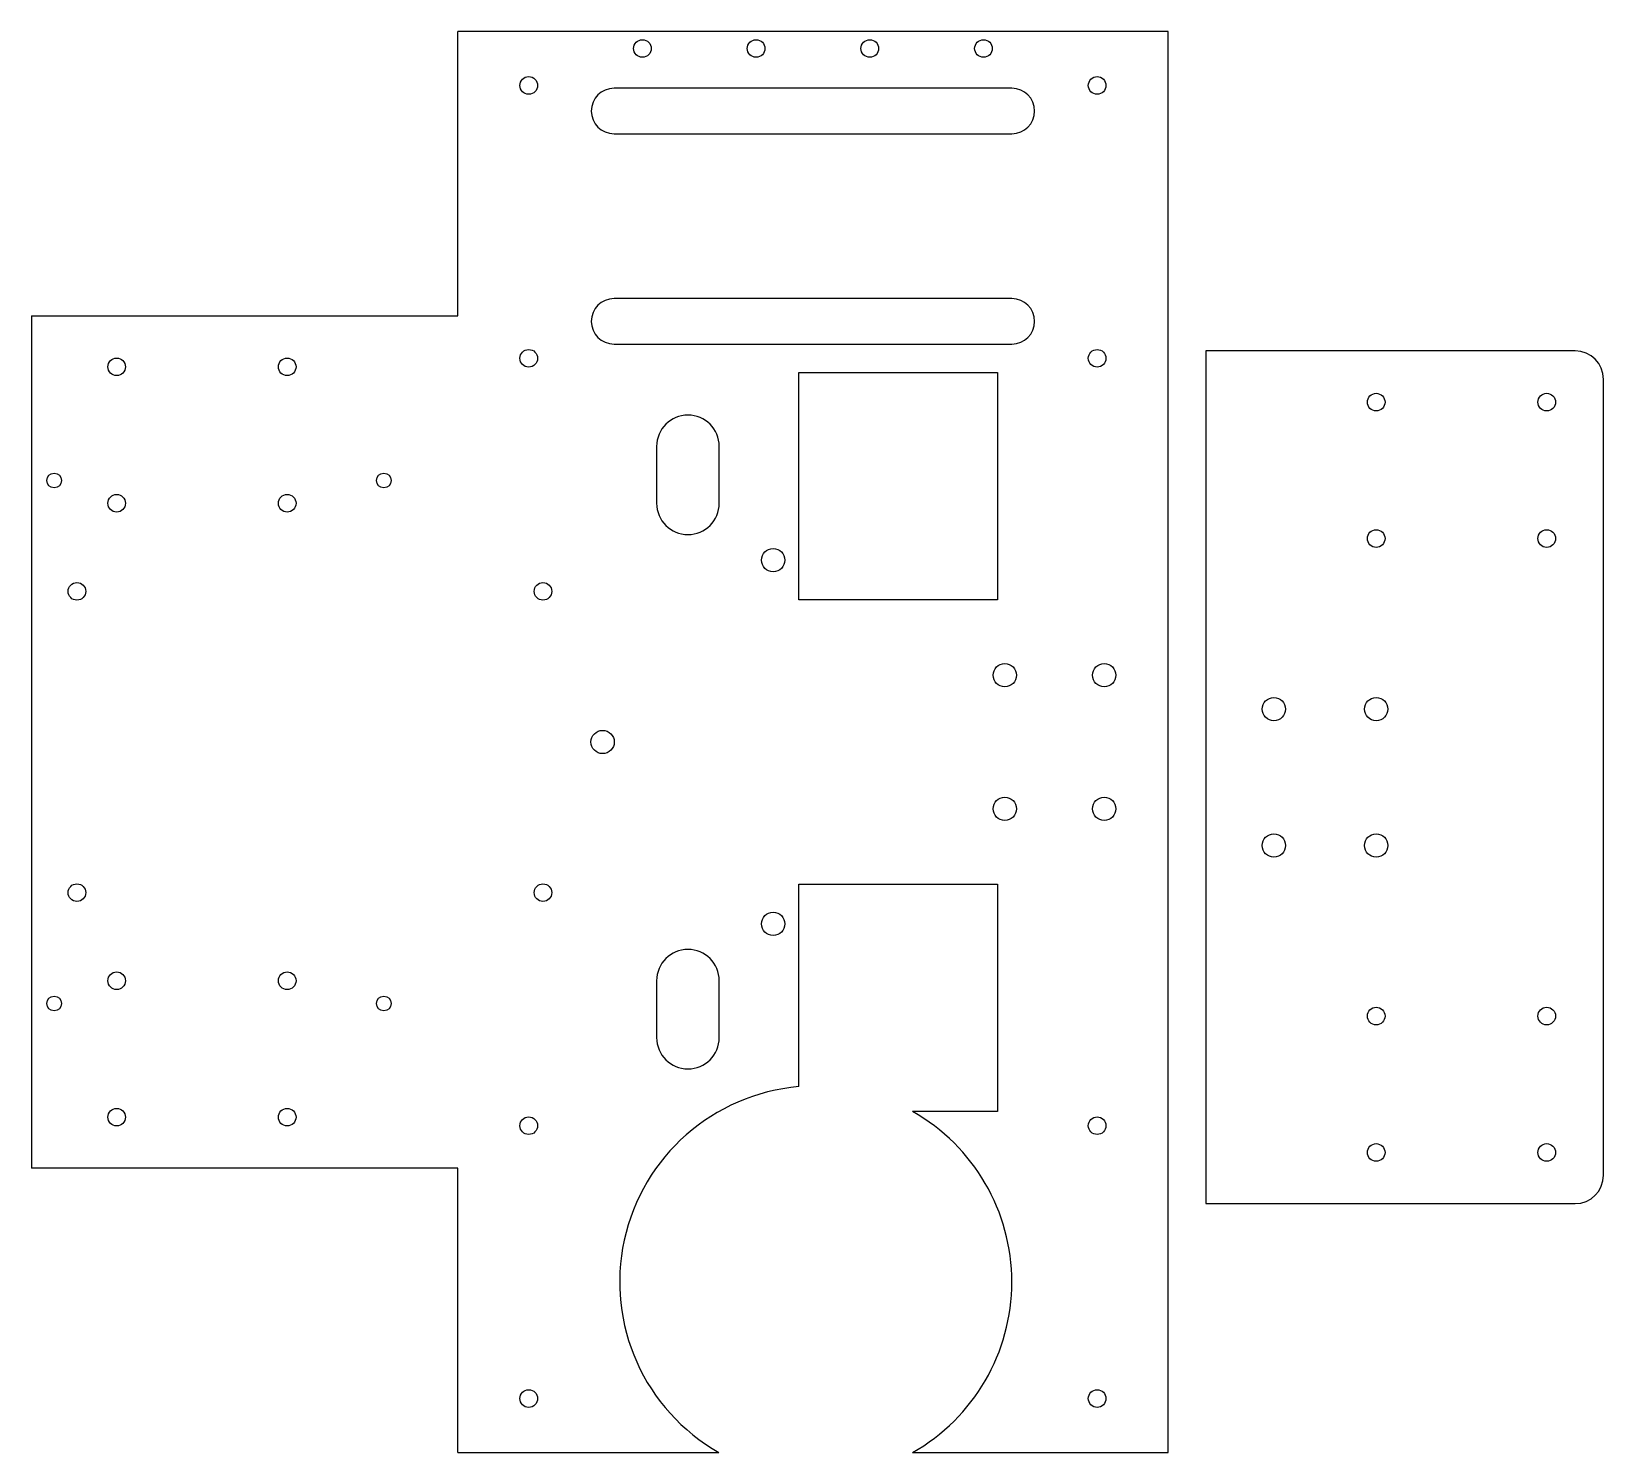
# Model space of a CAD drawing. Header units: millimetres. Extents: x -96 to 181, y -14 to 236.
import ezdxf

# ---------------------------------------------------------------- set-up
doc = ezdxf.new("R2010")
doc.units = ezdxf.units.MM

msp = doc.modelspace()

# ---------------------------------------------------------------- linework, layer by layer
at = {"color": 7, "linetype": 'Continuous', "lineweight": 25}
for p, q in [((-21.01, 185.69), (-21.01, 235.69)), ((103.99, 235.69), (-21.01, 235.69)), ((103.99, -14.31), (103.99, 235.69)), ((76.49, 225.69), (6.49, 225.69)), ((6.49, 217.69), (76.49, 217.69)), ((76.49, 188.69), (6.49, 188.69)), ((-96.01, 185.69), (-96.01, 35.69)), ((-96.01, 185.69), (-21.01, 185.69)), ((6.49, 180.69), (76.49, 180.69)), ((110.59, 179.48), (110.59, 29.48)), ((175.59, 179.48), (110.59, 179.48)), ((38.99, 175.69), (73.99, 175.69)), ((38.99, 135.69), (38.99, 175.69)), ((73.99, 175.69), (73.99, 135.69)), ((180.59, 34.48), (180.59, 174.48)), ((13.99, 162.69), (13.99, 152.69)), ((24.99, 152.69), (24.99, 162.69)), ((73.99, 135.69), (38.99, 135.69)), ((38.99, 85.69), (73.99, 85.69)), ((38.99, 50.06), (38.99, 85.69)), ((73.99, 85.69), (73.99, 45.69)), ((13.99, 68.69), (13.99, 58.69)), ((24.99, 58.69), (24.99, 68.69)), ((73.99, 45.69), (59.03, 45.69)), ((-21.01, 35.69), (-96.01, 35.69)), ((-21.01, -14.31), (-21.01, 35.69)), ((110.59, 29.48), (175.59, 29.48)), ((-21.01, -14.31), (24.95, -14.31)), ((59.03, -14.31), (103.99, -14.31))]:
    msp.add_line(p, q, dxfattribs=at)
for centre, radius in [((11.49, 232.69), 1.55), ((31.49, 232.69), 1.55), ((51.49, 232.69), 1.55), ((71.49, 232.69), 1.55), ((-8.51, 226.19), 1.55), ((91.49, 226.19), 1.55), ((-81.01, 176.69), 1.55), ((-51.01, 176.69), 1.55), ((-8.51, 178.19), 1.55), ((91.49, 178.19), 1.55), ((140.59, 170.48), 1.55), ((170.59, 170.48), 1.55), ((-92.01, 156.69), 1.3), ((-34.01, 156.69), 1.3), ((-81.01, 152.69), 1.55), ((-51.01, 152.69), 1.55), ((140.59, 146.48), 1.55), ((170.59, 146.48), 1.55), ((34.49, 142.69), 2.05), ((-88.01, 137.19), 1.55), ((-6.01, 137.19), 1.55), ((75.24, 122.44), 2.05), ((92.74, 122.44), 2.05), ((122.59, 116.48), 2.05), ((140.59, 116.48), 2.05), ((4.49, 110.69), 2.05), ((75.24, 98.94), 2.05), ((92.74, 98.94), 2.05), ((122.59, 92.48), 2.05), ((140.59, 92.48), 2.05), ((-88.01, 84.19), 1.55), ((-6.01, 84.19), 1.55), ((34.49, 78.69), 2.05), ((-81.01, 68.69), 1.55), ((-51.01, 68.69), 1.55), ((-92.01, 64.69), 1.3), ((-34.01, 64.69), 1.3), ((140.59, 62.48), 1.55), ((170.59, 62.48), 1.55), ((-81.01, 44.69), 1.55), ((-51.01, 44.69), 1.55), ((-8.51, 43.19), 1.55), ((91.49, 43.19), 1.55), ((140.59, 38.48), 1.55), ((170.59, 38.48), 1.55), ((-8.51, -4.81), 1.55), ((91.49, -4.81), 1.55)]:
    msp.add_circle(centre, radius, dxfattribs=at)
for centre, radius, start, end in [((6.49, 221.69), 4, 90, 270), ((76.49, 221.69), 4, 270, 90), ((6.49, 184.69), 4, 90, 270), ((76.49, 184.69), 4, 270, 90), ((175.59, 174.48), 5, 0, 90), ((19.49, 162.69), 5.5, 0, 180), ((19.49, 152.69), 5.5, 180, 0), ((19.49, 68.69), 5.5, 0, 180), ((19.49, 58.69), 5.5, 180, 0), ((41.99, 15.69), 34.5, 94.9885, 240.4082), ((41.99, 15.69), 34.5, 299.5918, 60.4082), ((175.59, 34.48), 5, 270, 0)]:
    msp.add_arc(centre, radius, start, end, dxfattribs=at)

doc.saveas('drawing.dxf')
